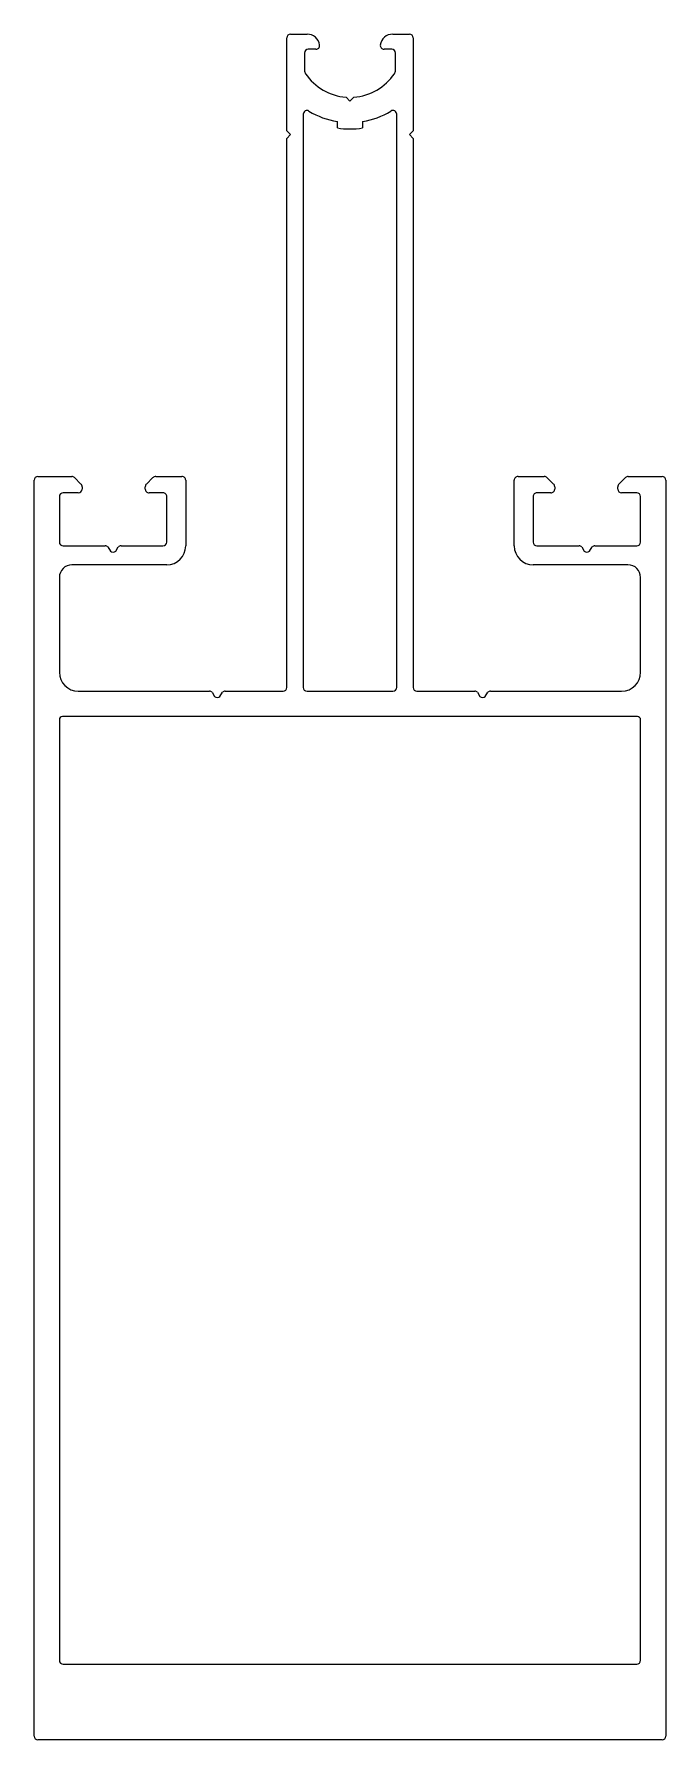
# Model space of a CAD drawing. Extents: x 880 to 930, y 417 to 552.
import ezdxf

# ---------------------------------------------------------------- set-up
doc = ezdxf.new("R2010")
doc.units = 0
doc.layers.get('0').update_dxf_attribs({"linetype": 'CONTINUOUS'})
doc.layers.add('290304SEND', color=182, linetype='CONTINUOUS')

msp = doc.modelspace()

# ---------------------------------------------------------------- linework, layer by layer
at = {"color": 0}
for p, q in [((900.31, 543.87), (900.31, 551.22)), ((900.61, 551.52), (901.92, 551.52)), ((908.7, 551.52), (910.01, 551.52)), ((910.31, 551.22), (910.31, 543.87)), ((901.71, 550.02), (901.71, 548.67)), ((902.61, 550.32), (902.01, 550.32)), ((908.61, 550.32), (908.01, 550.32)), ((908.91, 548.67), (908.91, 550.02)), ((905, 546.53), (905.31, 546.22)), ((905.31, 546.22), (905.62, 546.53)), ((900.61, 543.57), (900.31, 543.87)), ((900.31, 543.27), (900.61, 543.57)), ((900.31, 499.82), (900.31, 543.27)), ((910.31, 543.87), (910.01, 543.57)), ((910.01, 543.57), (910.31, 543.27)), ((910.31, 543.27), (910.31, 499.82)), ((880.31, 416.82), (880.31, 516.22)), ((880.61, 516.52), (883.29, 516.52)), ((883.5, 516.44), (884.02, 515.91)), ((884.11, 515.7), (884.11, 515.52)), ((889.11, 515.52), (889.11, 515.7)), ((889.2, 515.91), (889.72, 516.43)), ((889.94, 516.52), (892.01, 516.52)), ((892.31, 516.22), (892.31, 511.02)), ((918.31, 511.02), (918.31, 516.22)), ((918.61, 516.52), (920.69, 516.52)), ((920.9, 516.43), (921.42, 515.91)), ((921.51, 515.7), (921.51, 515.52)), ((926.51, 515.52), (926.51, 515.7)), ((926.6, 515.91), (927.12, 516.44)), ((927.34, 516.52), (930.01, 516.52)), ((930.31, 516.22), (930.31, 416.82)), ((882.31, 514.92), (882.31, 511.32)), ((883.81, 515.22), (882.61, 515.22)), ((890.51, 515.22), (889.41, 515.22)), ((890.81, 511.32), (890.81, 514.92)), ((919.81, 514.92), (919.81, 511.32)), ((921.21, 515.22), (920.11, 515.22)), ((928.01, 515.22), (926.81, 515.22)), ((928.31, 511.32), (928.31, 514.92)), ((882.61, 511.02), (885.94, 511.02)), ((886.15, 510.94), (886.35, 510.61)), ((886.77, 510.61), (886.97, 510.94)), ((887.19, 511.02), (890.51, 511.02)), ((920.11, 511.02), (923.44, 511.02)), ((923.65, 510.94), (923.85, 510.61)), ((924.27, 510.61), (924.47, 510.94)), ((924.69, 511.02), (928.01, 511.02)), ((890.81, 509.52), (883.31, 509.52)), ((927.31, 509.52), (919.81, 509.52)), ((882.31, 508.52), (882.31, 501.02)), ((928.31, 501.02), (928.31, 508.52)), ((883.81, 499.52), (894.19, 499.52)), ((895.44, 499.52), (900.01, 499.52)), ((910.61, 499.52), (915.19, 499.52)), ((916.44, 499.52), (926.81, 499.52)), ((894.4, 499.44), (894.6, 499.11)), ((895.02, 499.11), (895.22, 499.44)), ((915.4, 499.44), (915.6, 499.11)), ((916.02, 499.11), (916.22, 499.44)), ((882.31, 497.27), (882.31, 422.82)), ((905.31, 497.52), (882.56, 497.52)), ((928.06, 497.52), (905.31, 497.52)), ((928.31, 422.82), (928.31, 497.27)), ((882.61, 422.52), (905.31, 422.52)), ((905.31, 422.52), (928.01, 422.52)), ((905.31, 416.52), (880.61, 416.52)), ((930.01, 416.52), (905.31, 416.52))]:
    msp.add_line(p, q, dxfattribs=at)
for centre, radius, start, end in [((900.61, 551.22), 0.3, 90, 180), ((901.92, 550.52), 1, 8.2132, 90), ((908.7, 550.52), 1, 90, 171.7868), ((910.01, 551.22), 0.3, 360, 90), ((902.01, 550.02), 0.3, 90, 180), ((902.61, 550.62), 0.301, 270.2729, 7.9403), ((908.01, 550.62), 0.298, 171.3723, 270.4145), ((908.61, 550.02), 0.3, 0, 90), ((902.21, 548.67), 0.5, 180, 214.0164), ((905.31, 550.76), 4.24, 214.0164, 265.7875), ((905.31, 550.76), 4.24, 274.2125, 325.9836), ((908.41, 548.67), 0.5, 325.9836, 360), ((880.61, 516.22), 0.3, 90, 180), ((883.29, 516.22), 0.3, 45, 90), ((883.81, 515.7), 0.3, 360, 45), ((889.41, 515.7), 0.3, 135, 180), ((889.94, 516.22), 0.3, 90.0596, 135), ((892.01, 516.22), 0.3, 360, 90.0596), ((918.61, 516.22), 0.3, 89.9404, 180), ((920.69, 516.22), 0.3, 45, 89.9404), ((921.21, 515.7), 0.3, 360, 45), ((926.81, 515.7), 0.3, 135, 180), ((927.34, 516.22), 0.3, 90, 135), ((930.01, 516.22), 0.3, 360, 90), ((882.61, 514.92), 0.3, 90, 180), ((883.81, 515.52), 0.3, 270, 360), ((889.41, 515.52), 0.3, 180, 270.0983), ((890.51, 514.92), 0.3, 0, 90.0983), ((920.11, 514.92), 0.3, 89.9017, 180), ((921.21, 515.52), 0.3, 269.9017, 360), ((926.81, 515.52), 0.3, 180, 270), ((928.01, 514.92), 0.3, 360, 90), ((882.61, 511.32), 0.3, 180, 270), ((885.94, 510.72), 0.3, 45, 90), ((886.56, 510.82), 0.3, 225, 315), ((887.19, 510.72), 0.3, 90, 135), ((890.51, 511.32), 0.3, 270, 0), ((890.81, 511.02), 1.5, 270, 0), ((919.81, 511.02), 1.5, 180, 270), ((920.11, 511.32), 0.3, 180, 270), ((923.44, 510.72), 0.3, 45, 90), ((924.06, 510.82), 0.3, 225, 315), ((924.69, 510.72), 0.3, 90, 135), ((928.01, 511.32), 0.3, 270, 0), ((883.31, 508.52), 1, 90, 180), ((927.31, 508.52), 1, 0, 90), ((883.81, 501.02), 1.5, 180, 270), ((926.81, 501.02), 1.5, 270, 0), ((894.19, 499.22), 0.3, 45, 90), ((895.44, 499.22), 0.3, 90, 135), ((900.01, 499.82), 0.3, 270, 0), ((910.61, 499.82), 0.3, 180, 270), ((915.19, 499.22), 0.3, 45, 90), ((916.44, 499.22), 0.3, 90, 135), ((894.81, 499.32), 0.3, 225, 315), ((915.81, 499.32), 0.3, 225, 315), ((882.56, 497.27), 0.25, 90, 180), ((928.06, 497.27), 0.25, 0, 90), ((882.61, 422.82), 0.3, 180, 270), ((928.01, 422.82), 0.3, 270, 0), ((880.61, 416.82), 0.3, 180, 270), ((930.01, 416.82), 0.3, 270, 360)]:
    msp.add_arc(centre, radius, start, end, dxfattribs=at)
at = {"layer": '290304SEND', "color": 0}
for p, q in [((901.61, 545.18), (901.61, 499.82)), ((904.31, 544.1), (904.31, 544.6)), ((906.31, 544.6), (906.31, 544.1)), ((909.01, 499.82), (909.01, 545.18)), ((901.91, 499.52), (908.71, 499.52))]:
    msp.add_line(p, q, dxfattribs=at)
for centre, radius, start, end in [((901.91, 545.18), 0.3, 58.676, 180), ((905.31, 550.76), 6.24, 238.676, 260.7782), ((905.31, 550.76), 6.24, 279.2218, 301.324), ((908.71, 545.18), 0.3, 0, 121.324), ((905.31, 550.76), 6.74, 261.4676, 278.5324), ((901.91, 499.82), 0.3, 180, 270), ((908.71, 499.82), 0.3, 270, 0)]:
    msp.add_arc(centre, radius, start, end, dxfattribs=at)

doc.saveas('drawing.dxf')
